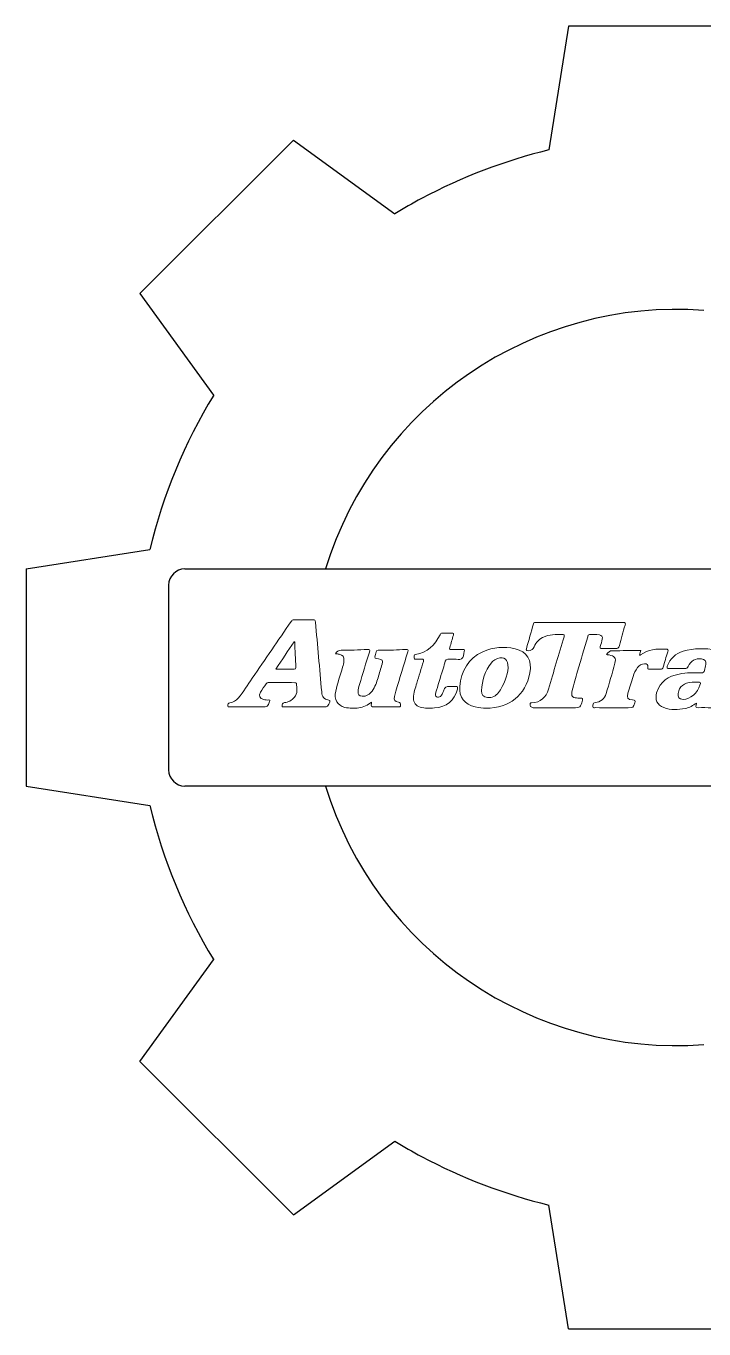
# Model space of a CAD drawing. Header units: inches. Extents: x 0 to 6, y 2.5 to 8.5.
# Drawn here: x 0 to 3.12, y 2.5 to 8.5 of the extents above; entities that cross this region are included whole.
import ezdxf

# ---------------------------------------------------------------- set-up
doc = ezdxf.new("R2010")
doc.units = ezdxf.units.IN
doc.header["$MEASUREMENT"] = 0
for name, color, linetype in [('Etching', 4, 'Continuous'), ('Layer 1', 7, 'Continuous'), ('Metal Shape', 5, 'Continuous')]:
    doc.layers.add(name, color=color, linetype=linetype)

msp = doc.modelspace()

# ---------------------------------------------------------------- linework, layer by layer
at = {"layer": 'Etching'}
for p, q in [((0.7321, 6), (1.38, 6)), ((0.6571, 5.925), (0.6571, 5.075)), ((1.38, 5), (0.7321, 5))]:
    msp.add_line(p, q, dxfattribs=at)
for centre, start, end in [((0.7321, 5.925), 90, 180), ((0.7321, 5.075), 180, 270)]:
    msp.add_arc(centre, 0.075, start, end, dxfattribs=at)
at = {"layer": 'Layer 1', "lineweight": 0}
for points, knots in [([(1.2851, 5.365), (1.3179, 5.365), (1.3507, 5.365), (1.3836, 5.3651), (1.391, 5.3651), (1.4041, 5.3875), (1.4002, 5.3935), (1.3994, 5.3946), (1.3975, 5.3951), (1.396, 5.3955), (1.3701, 5.4028), (1.3653, 5.4081), (1.363, 5.4341), (1.3532, 5.5412), (1.3435, 5.6483), (1.3342, 5.7555), (1.3334, 5.7637), (1.3309, 5.7659), (1.323, 5.7658), (1.2939, 5.7654), (1.2649, 5.7654), (1.2358, 5.7658), (1.2289, 5.7659), (1.2253, 5.7631), (1.2218, 5.7579), (1.1622, 5.6708), (1.1027, 5.5837), (1.0428, 5.497), (1.0215, 5.4663), (1.0031, 5.4335), (0.9781, 5.4055), (0.9679, 5.3941), (0.9561, 5.3851), (0.9401, 5.3838), (0.9301, 5.3831), (0.9308, 5.3744), (0.9307, 5.3689), (0.9306, 5.3622), (0.9378, 5.3652), (0.9416, 5.3652), (0.9902, 5.365), (1.0388, 5.3651), (1.0874, 5.3651), (1.1134, 5.3651), (1.1133, 5.3651), (1.123, 5.3893), (1.1253, 5.3952), (1.1241, 5.3969), (1.1182, 5.3965), (1.1106, 5.3959), (1.1033, 5.3971), (1.096, 5.399), (1.077, 5.404), (1.0716, 5.4157), (1.0815, 5.4324), (1.0892, 5.4456), (1.0982, 5.4581), (1.1064, 5.4711), (1.109, 5.4751), (1.1122, 5.4763), (1.1168, 5.4763), (1.1575, 5.4762), (1.1982, 5.4763), (1.2389, 5.4762), (1.2416, 5.4762), (1.2457, 5.4772), (1.246, 5.4732), (1.2478, 5.4508), (1.2543, 5.4279), (1.2364, 5.4079), (1.2241, 5.3942), (1.2093, 5.3861), (1.1912, 5.3845), (1.181, 5.3836), (1.1805, 5.3749), (1.1801, 5.3692), (1.1795, 5.3615), (1.1877, 5.3654), (1.1916, 5.3653), (1.2228, 5.3649), (1.2539, 5.3651), (1.2851, 5.365), (1.2851, 5.365), (1.2851, 5.365), (1.2851, 5.365)], [0, 0, 0, 0, 1, 1, 1, 2, 2, 2, 3, 3, 3, 4, 4, 4, 5, 5, 5, 6, 6, 6, 7, 7, 7, 8, 8, 8, 9, 9, 9, 10, 10, 10, 11, 11, 11, 12, 12, 12, 13, 13, 13, 14, 14, 14, 15, 15, 15, 16, 16, 16, 17, 17, 17, 18, 18, 18, 19, 19, 19, 20, 20, 20, 21, 21, 21, 22, 22, 22, 23, 23, 23, 24, 24, 24, 25, 25, 25, 26, 26, 26, 27, 27, 27, 28, 28, 28, 28]), ([(1.2851, 5.365), (1.2539, 5.3651), (1.2228, 5.3649), (1.1916, 5.3653), (1.1877, 5.3654), (1.1795, 5.3615), (1.1801, 5.3692), (1.1805, 5.3749), (1.181, 5.3836), (1.1912, 5.3845), (1.2093, 5.3861), (1.2241, 5.3942), (1.2364, 5.4079), (1.2543, 5.4279), (1.2478, 5.4508), (1.246, 5.4732), (1.2457, 5.4772), (1.2416, 5.4762), (1.2389, 5.4762), (1.1982, 5.4763), (1.1575, 5.4762), (1.1168, 5.4763), (1.1122, 5.4763), (1.109, 5.4751), (1.1064, 5.4711), (1.0982, 5.4581), (1.0892, 5.4456), (1.0815, 5.4324), (1.0716, 5.4157), (1.077, 5.404), (1.096, 5.399), (1.1033, 5.3971), (1.1106, 5.3959), (1.1182, 5.3965), (1.1241, 5.3969), (1.1253, 5.3952), (1.123, 5.3893), (1.1133, 5.3651), (1.1134, 5.3651), (1.0874, 5.3651), (1.0388, 5.3651), (0.9902, 5.365), (0.9416, 5.3652), (0.9378, 5.3652), (0.9306, 5.3622), (0.9307, 5.3689), (0.9308, 5.3744), (0.9301, 5.3831), (0.9401, 5.3838), (0.9561, 5.3851), (0.9679, 5.3941), (0.9781, 5.4055), (1.0031, 5.4335), (1.0215, 5.4663), (1.0428, 5.497), (1.1027, 5.5837), (1.1622, 5.6708), (1.2218, 5.7579), (1.2253, 5.7631), (1.2289, 5.7659), (1.2358, 5.7658), (1.2649, 5.7654), (1.2939, 5.7654), (1.323, 5.7658), (1.3309, 5.7659), (1.3334, 5.7637), (1.3342, 5.7555), (1.3435, 5.6483), (1.3532, 5.5412), (1.363, 5.4341), (1.3653, 5.4081), (1.3701, 5.4028), (1.396, 5.3955), (1.3975, 5.3951), (1.3994, 5.3946), (1.4002, 5.3935), (1.4041, 5.3875), (1.391, 5.3651), (1.3836, 5.3651), (1.3507, 5.365), (1.3179, 5.365), (1.2851, 5.365), (1.2851, 5.365), (1.2851, 5.365), (1.2851, 5.365)], [0, 0, 0, 0, 1, 1, 1, 2, 2, 2, 3, 3, 3, 4, 4, 4, 5, 5, 5, 6, 6, 6, 7, 7, 7, 8, 8, 8, 9, 9, 9, 10, 10, 10, 11, 11, 11, 12, 12, 12, 13, 13, 13, 14, 14, 14, 15, 15, 15, 16, 16, 16, 17, 17, 17, 18, 18, 18, 19, 19, 19, 20, 20, 20, 21, 21, 21, 22, 22, 22, 23, 23, 23, 24, 24, 24, 25, 25, 25, 26, 26, 26, 27, 27, 27, 28, 28, 28, 28]), ([(1.9747, 5.5845), (1.9842, 5.5845), (1.9988, 5.5802), (2.0075, 5.5856), (2.0171, 5.5915), (2.016, 5.6079), (2.0198, 5.6197), (2.0199, 5.6201), (2.02, 5.6205), (2.0201, 5.6209), (2.0232, 5.6273), (2.0203, 5.6286), (2.0143, 5.6285), (1.9964, 5.6283), (1.9785, 5.6288), (1.9607, 5.6283), (1.9525, 5.6281), (1.9505, 5.6303), (1.953, 5.6382), (1.9591, 5.6572), (1.9641, 5.6764), (1.9703, 5.6953), (1.9726, 5.7027), (1.9702, 5.704), (1.9637, 5.7039), (1.9487, 5.7037), (1.9337, 5.7037), (1.9188, 5.7039), (1.9135, 5.704), (1.9109, 5.7018), (1.9085, 5.6971), (1.8843, 5.6496), (1.85, 5.6146), (1.7948, 5.6059), (1.7854, 5.6044), (1.7893, 5.5973), (1.7888, 5.5922), (1.7883, 5.5871), (1.7898, 5.5835), (1.7963, 5.5838), (1.8055, 5.5842), (1.8147, 5.5835), (1.8238, 5.584), (1.833, 5.5846), (1.834, 5.5814), (1.8314, 5.5731), (1.8211, 5.5403), (1.8112, 5.5073), (1.8016, 5.4742), (1.795, 5.4516), (1.7857, 5.4295), (1.7861, 5.4053), (1.7864, 5.3834), (1.796, 5.3706), (1.8169, 5.3639), (1.8383, 5.357), (1.8605, 5.3581), (1.8824, 5.3597), (1.9394, 5.3637), (1.974, 5.393), (1.9883, 5.447), (1.9906, 5.4561), (1.9891, 5.4593), (1.9796, 5.4586), (1.9717, 5.458), (1.9638, 5.4585), (1.9559, 5.4585), (1.9326, 5.4585), (1.9326, 5.4585), (1.9246, 5.437), (1.9212, 5.428), (1.9178, 5.419), (1.9099, 5.4129), (1.9047, 5.4089), (1.8986, 5.4071), (1.8925, 5.4107), (1.8869, 5.4141), (1.8874, 5.4199), (1.8882, 5.4253), (1.889, 5.4306), (1.8903, 5.4358), (1.8919, 5.441), (1.903, 5.4771), (1.9142, 5.5132), (1.9254, 5.5492), (1.9289, 5.5603), (1.9297, 5.5744), (1.9372, 5.5813), (1.9455, 5.589), (1.9603, 5.5826), (1.9747, 5.5845), (1.9747, 5.5845), (1.9747, 5.5845), (1.9747, 5.5845)], [0, 0, 0, 0, 1, 1, 1, 2, 2, 2, 3, 3, 3, 4, 4, 4, 5, 5, 5, 6, 6, 6, 7, 7, 7, 8, 8, 8, 9, 9, 9, 10, 10, 10, 11, 11, 11, 12, 12, 12, 13, 13, 13, 14, 14, 14, 15, 15, 15, 16, 16, 16, 17, 17, 17, 18, 18, 18, 19, 19, 19, 20, 20, 20, 21, 21, 21, 22, 22, 22, 23, 23, 23, 24, 24, 24, 25, 25, 25, 26, 26, 26, 27, 27, 27, 28, 28, 28, 29, 29, 29, 30, 30, 30, 31, 31, 31, 31]), ([(1.9747, 5.5845), (1.9603, 5.5826), (1.9455, 5.589), (1.9372, 5.5813), (1.9297, 5.5744), (1.9289, 5.5603), (1.9254, 5.5492), (1.9142, 5.5132), (1.903, 5.4771), (1.8919, 5.441), (1.8903, 5.4358), (1.889, 5.4306), (1.8882, 5.4253), (1.8874, 5.4199), (1.8869, 5.4141), (1.8925, 5.4107), (1.8986, 5.4071), (1.9047, 5.4089), (1.9099, 5.4129), (1.9178, 5.419), (1.9212, 5.428), (1.9246, 5.437), (1.9326, 5.4585), (1.9326, 5.4585), (1.9559, 5.4585), (1.9638, 5.4585), (1.9717, 5.458), (1.9796, 5.4586), (1.9891, 5.4593), (1.9906, 5.4561), (1.9883, 5.447), (1.974, 5.393), (1.9394, 5.3637), (1.8824, 5.3597), (1.8605, 5.3581), (1.8383, 5.357), (1.8169, 5.3639), (1.796, 5.3706), (1.7864, 5.3834), (1.7861, 5.4053), (1.7857, 5.4295), (1.795, 5.4516), (1.8016, 5.4742), (1.8112, 5.5073), (1.8211, 5.5403), (1.8314, 5.5731), (1.834, 5.5814), (1.833, 5.5846), (1.8238, 5.584), (1.8147, 5.5835), (1.8055, 5.5842), (1.7963, 5.5838), (1.7898, 5.5835), (1.7883, 5.5871), (1.7888, 5.5922), (1.7893, 5.5973), (1.7854, 5.6044), (1.7948, 5.6059), (1.85, 5.6146), (1.8843, 5.6496), (1.9085, 5.6971), (1.9109, 5.7018), (1.9135, 5.704), (1.9188, 5.7039), (1.9337, 5.7037), (1.9487, 5.7037), (1.9637, 5.7039), (1.9702, 5.704), (1.9726, 5.7027), (1.9703, 5.6953), (1.9641, 5.6764), (1.9591, 5.6572), (1.953, 5.6382), (1.9505, 5.6303), (1.9525, 5.6281), (1.9607, 5.6283), (1.9785, 5.6288), (1.9964, 5.6283), (2.0143, 5.6285), (2.0203, 5.6286), (2.0232, 5.6273), (2.0201, 5.6209), (2.02, 5.6205), (2.0199, 5.6201), (2.0198, 5.6197), (2.016, 5.6079), (2.0171, 5.5915), (2.0075, 5.5856), (1.9988, 5.5802), (1.9842, 5.5845), (1.9747, 5.5845), (1.9747, 5.5845), (1.9747, 5.5845), (1.9747, 5.5845)], [0, 0, 0, 0, 1, 1, 1, 2, 2, 2, 3, 3, 3, 4, 4, 4, 5, 5, 5, 6, 6, 6, 7, 7, 7, 8, 8, 8, 9, 9, 9, 10, 10, 10, 11, 11, 11, 12, 12, 12, 13, 13, 13, 14, 14, 14, 15, 15, 15, 16, 16, 16, 17, 17, 17, 18, 18, 18, 19, 19, 19, 20, 20, 20, 21, 21, 21, 22, 22, 22, 23, 23, 23, 24, 24, 24, 25, 25, 25, 26, 26, 26, 27, 27, 27, 28, 28, 28, 29, 29, 29, 30, 30, 30, 31, 31, 31, 31]), ([(2.4411, 5.361), (2.4677, 5.361), (2.4943, 5.361), (2.5209, 5.361), (2.5563, 5.361), (2.556, 5.361), (2.5648, 5.3949), (2.567, 5.4036), (2.5641, 5.4047), (2.5566, 5.4046), (2.5484, 5.4045), (2.54, 5.4053), (2.5318, 5.4063), (2.5208, 5.4077), (2.5144, 5.4136), (2.5154, 5.4255), (2.5159, 5.4304), (2.5161, 5.4355), (2.5174, 5.4402), (2.5257, 5.4697), (2.5342, 5.4993), (2.5427, 5.5287), (2.5581, 5.5817), (2.5735, 5.6347), (2.5891, 5.6876), (2.5904, 5.692), (2.5906, 5.698), (2.5979, 5.6977), (2.6128, 5.6971), (2.6278, 5.6991), (2.6427, 5.6963), (2.6537, 5.6942), (2.6587, 5.6879), (2.6561, 5.6768), (2.6535, 5.6655), (2.6508, 5.6542), (2.6471, 5.6432), (2.6445, 5.6351), (2.6464, 5.6331), (2.6546, 5.6333), (2.6749, 5.6337), (2.6954, 5.6341), (2.7157, 5.6331), (2.7271, 5.6326), (2.7324, 5.6357), (2.7353, 5.6474), (2.7431, 5.6788), (2.7521, 5.7099), (2.7613, 5.7409), (2.7641, 5.7504), (2.7633, 5.7535), (2.7523, 5.7534), (2.6762, 5.7529), (2.6002, 5.7532), (2.5241, 5.7532), (2.4668, 5.7532), (2.4095, 5.7532), (2.3521, 5.7531), (2.3472, 5.7531), (2.3411, 5.7555), (2.3389, 5.7476), (2.3282, 5.7092), (2.3173, 5.6709), (2.3066, 5.6326), (2.3059, 5.6301), (2.3044, 5.6271), (2.3082, 5.625), (2.3163, 5.6206), (2.3338, 5.6258), (2.3378, 5.6342), (2.3476, 5.6547), (2.3596, 5.6728), (2.3808, 5.6841), (2.4111, 5.7002), (2.4435, 5.6977), (2.4758, 5.6976), (2.4838, 5.6976), (2.4811, 5.6921), (2.4799, 5.6878), (2.456, 5.6075), (2.4323, 5.5272), (2.4082, 5.4469), (2.3967, 5.4083), (2.3724, 5.385), (2.3304, 5.3836), (2.3275, 5.3835), (2.3246, 5.3838), (2.3234, 5.38), (2.3208, 5.3711), (2.3281, 5.361), (2.3377, 5.361), (2.3721, 5.3609), (2.4066, 5.361), (2.4411, 5.361), (2.4411, 5.361), (2.4411, 5.361), (2.4411, 5.361)], [0, 0, 0, 0, 1, 1, 1, 2, 2, 2, 3, 3, 3, 4, 4, 4, 5, 5, 5, 6, 6, 6, 7, 7, 7, 8, 8, 8, 9, 9, 9, 10, 10, 10, 11, 11, 11, 12, 12, 12, 13, 13, 13, 14, 14, 14, 15, 15, 15, 16, 16, 16, 17, 17, 17, 18, 18, 18, 19, 19, 19, 20, 20, 20, 21, 21, 21, 22, 22, 22, 23, 23, 23, 24, 24, 24, 25, 25, 25, 26, 26, 26, 27, 27, 27, 28, 28, 28, 29, 29, 29, 30, 30, 30, 31, 31, 31, 32, 32, 32, 32]), ([(2.4411, 5.361), (2.4066, 5.361), (2.3721, 5.3609), (2.3377, 5.361), (2.3281, 5.361), (2.3208, 5.3711), (2.3234, 5.38), (2.3246, 5.3838), (2.3275, 5.3835), (2.3304, 5.3836), (2.3724, 5.385), (2.3967, 5.4083), (2.4082, 5.4469), (2.4323, 5.5272), (2.456, 5.6075), (2.4799, 5.6878), (2.4811, 5.6921), (2.4838, 5.6976), (2.4758, 5.6976), (2.4435, 5.6977), (2.4111, 5.7002), (2.3808, 5.6841), (2.3596, 5.6728), (2.3476, 5.6547), (2.3378, 5.6342), (2.3338, 5.6258), (2.3163, 5.6206), (2.3082, 5.625), (2.3044, 5.6271), (2.3059, 5.6301), (2.3066, 5.6326), (2.3173, 5.6709), (2.3282, 5.7092), (2.3389, 5.7476), (2.3411, 5.7555), (2.3472, 5.7531), (2.3521, 5.7531), (2.4095, 5.7532), (2.4668, 5.7532), (2.5241, 5.7532), (2.6002, 5.7532), (2.6762, 5.7529), (2.7523, 5.7534), (2.7633, 5.7535), (2.7641, 5.7504), (2.7613, 5.7409), (2.7521, 5.7099), (2.7431, 5.6788), (2.7353, 5.6474), (2.7324, 5.6357), (2.7271, 5.6326), (2.7157, 5.6331), (2.6954, 5.6341), (2.6749, 5.6337), (2.6546, 5.6333), (2.6464, 5.6331), (2.6445, 5.6351), (2.6471, 5.6432), (2.6508, 5.6542), (2.6535, 5.6655), (2.6561, 5.6768), (2.6587, 5.6879), (2.6537, 5.6942), (2.6427, 5.6963), (2.6278, 5.6991), (2.6128, 5.6971), (2.5979, 5.6977), (2.5906, 5.698), (2.5904, 5.692), (2.5891, 5.6876), (2.5735, 5.6347), (2.5581, 5.5817), (2.5427, 5.5287), (2.5342, 5.4993), (2.5257, 5.4697), (2.5174, 5.4402), (2.5161, 5.4355), (2.5159, 5.4304), (2.5154, 5.4255), (2.5144, 5.4136), (2.5208, 5.4077), (2.5318, 5.4063), (2.54, 5.4053), (2.5484, 5.4045), (2.5566, 5.4046), (2.5641, 5.4047), (2.567, 5.4036), (2.5648, 5.3949), (2.556, 5.361), (2.5563, 5.361), (2.5209, 5.361), (2.4943, 5.361), (2.4677, 5.361), (2.4411, 5.361), (2.4411, 5.361), (2.4411, 5.361), (2.4411, 5.361)], [0, 0, 0, 0, 1, 1, 1, 2, 2, 2, 3, 3, 3, 4, 4, 4, 5, 5, 5, 6, 6, 6, 7, 7, 7, 8, 8, 8, 9, 9, 9, 10, 10, 10, 11, 11, 11, 12, 12, 12, 13, 13, 13, 14, 14, 14, 15, 15, 15, 16, 16, 16, 17, 17, 17, 18, 18, 18, 19, 19, 19, 20, 20, 20, 21, 21, 21, 22, 22, 22, 23, 23, 23, 24, 24, 24, 25, 25, 25, 26, 26, 26, 27, 27, 27, 28, 28, 28, 29, 29, 29, 30, 30, 30, 31, 31, 31, 32, 32, 32, 32]), ([(1.2384, 5.6639), (1.2374, 5.6642), (1.2364, 5.6645), (1.2355, 5.6648), (1.2078, 5.6233), (1.1802, 5.5818), (1.1515, 5.5386), (1.1816, 5.5386), (1.209, 5.5388), (1.2364, 5.5386), (1.2421, 5.5385), (1.2447, 5.54), (1.2443, 5.5462), (1.2422, 5.5854), (1.2403, 5.6247), (1.2384, 5.6639), (1.2384, 5.6639), (1.2384, 5.6639), (1.2384, 5.6639)], [0, 0, 0, 0, 1, 1, 1, 2, 2, 2, 3, 3, 3, 4, 4, 4, 5, 5, 5, 6, 6, 6, 6]), ([(1.2384, 5.6639), (1.2403, 5.6247), (1.2422, 5.5854), (1.2443, 5.5462), (1.2447, 5.54), (1.2421, 5.5385), (1.2364, 5.5386), (1.209, 5.5388), (1.1816, 5.5386), (1.1515, 5.5386), (1.1802, 5.5818), (1.2078, 5.6233), (1.2355, 5.6648), (1.2364, 5.6645), (1.2374, 5.6642), (1.2384, 5.6639), (1.2384, 5.6639), (1.2384, 5.6639), (1.2384, 5.6639)], [0, 0, 0, 0, 1, 1, 1, 2, 2, 2, 3, 3, 3, 4, 4, 4, 5, 5, 5, 6, 6, 6, 6]), ([(2.1195, 5.3589), (2.2293, 5.3584), (2.3019, 5.4176), (2.3225, 5.5211), (2.3339, 5.5781), (2.3091, 5.6202), (2.2544, 5.6325), (2.2037, 5.644), (2.1532, 5.6404), (2.1056, 5.6188), (2.0375, 5.5879), (2.0067, 5.5301), (1.9997, 5.4589), (1.9948, 5.4086), (2.0212, 5.3759), (2.0705, 5.3644), (2.088, 5.3603), (2.1057, 5.3583), (2.1195, 5.3589), (2.1195, 5.3589), (2.1195, 5.3589), (2.1195, 5.3589)], [0, 0, 0, 0, 1, 1, 1, 2, 2, 2, 3, 3, 3, 4, 4, 4, 5, 5, 5, 6, 6, 6, 7, 7, 7, 7]), ([(2.1195, 5.3589), (2.1057, 5.3583), (2.088, 5.3603), (2.0705, 5.3644), (2.0212, 5.3759), (1.9948, 5.4086), (1.9997, 5.4589), (2.0067, 5.5301), (2.0375, 5.5879), (2.1056, 5.6188), (2.1532, 5.6404), (2.2037, 5.644), (2.2544, 5.6325), (2.3091, 5.6202), (2.3339, 5.5781), (2.3225, 5.5211), (2.3019, 5.4176), (2.2293, 5.3584), (2.1195, 5.3589), (2.1195, 5.3589), (2.1195, 5.3589), (2.1195, 5.3589)], [0, 0, 0, 0, 1, 1, 1, 2, 2, 2, 3, 3, 3, 4, 4, 4, 5, 5, 5, 6, 6, 6, 7, 7, 7, 7]), ([(1.5928, 5.3869), (1.5928, 5.3829), (1.5933, 5.3811), (1.5928, 5.3798), (1.5876, 5.3674), (1.5922, 5.3645), (1.6047, 5.3648), (1.6412, 5.3655), (1.6778, 5.365), (1.7144, 5.3651), (1.7198, 5.3651), (1.7266, 5.363), (1.7267, 5.3727), (1.7269, 5.3805), (1.7264, 5.3856), (1.7162, 5.3867), (1.7001, 5.3883), (1.6949, 5.3967), (1.6981, 5.4126), (1.6998, 5.4207), (1.7021, 5.4287), (1.7046, 5.4366), (1.7228, 5.497), (1.741, 5.5574), (1.7598, 5.6175), (1.7631, 5.6281), (1.7608, 5.6299), (1.7502, 5.6293), (1.7125, 5.6273), (1.6748, 5.6251), (1.6369, 5.6254), (1.6115, 5.6256), (1.6179, 5.627), (1.6112, 5.6061), (1.6053, 5.5876), (1.606, 5.5874), (1.6249, 5.5856), (1.6424, 5.5838), (1.6462, 5.5788), (1.6415, 5.562), (1.6355, 5.5409), (1.6289, 5.5199), (1.6227, 5.4988), (1.6163, 5.4773), (1.6095, 5.4559), (1.5954, 5.4378), (1.5837, 5.4227), (1.5694, 5.4121), (1.5489, 5.414), (1.5359, 5.4153), (1.5304, 5.4213), (1.5304, 5.4343), (1.5304, 5.4457), (1.5337, 5.4565), (1.537, 5.4672), (1.5521, 5.5172), (1.5672, 5.5673), (1.583, 5.6171), (1.5865, 5.6282), (1.5832, 5.6294), (1.5734, 5.629), (1.5331, 5.627), (1.4928, 5.6241), (1.4526, 5.6258), (1.4395, 5.6264), (1.4333, 5.6195), (1.4264, 5.6097), (1.4327, 5.6088), (1.438, 5.6083), (1.4431, 5.6072), (1.4618, 5.6032), (1.4677, 5.5956), (1.4656, 5.5765), (1.4645, 5.5667), (1.4619, 5.557), (1.4593, 5.5474), (1.4491, 5.5107), (1.4354, 5.4749), (1.4274, 5.4375), (1.419, 5.3984), (1.4349, 5.3711), (1.4699, 5.3626), (1.4912, 5.3574), (1.5128, 5.3579), (1.5343, 5.3603), (1.5559, 5.3627), (1.5746, 5.3723), (1.5928, 5.3869), (1.5928, 5.3869), (1.5928, 5.3869), (1.5928, 5.3869)], [0, 0, 0, 0, 1, 1, 1, 2, 2, 2, 3, 3, 3, 4, 4, 4, 5, 5, 5, 6, 6, 6, 7, 7, 7, 8, 8, 8, 9, 9, 9, 10, 10, 10, 11, 11, 11, 12, 12, 12, 13, 13, 13, 14, 14, 14, 15, 15, 15, 16, 16, 16, 17, 17, 17, 18, 18, 18, 19, 19, 19, 20, 20, 20, 21, 21, 21, 22, 22, 22, 23, 23, 23, 24, 24, 24, 25, 25, 25, 26, 26, 26, 27, 27, 27, 28, 28, 28, 29, 29, 29, 30, 30, 30, 30]), ([(1.5928, 5.3869), (1.5746, 5.3723), (1.5559, 5.3627), (1.5343, 5.3603), (1.5128, 5.3579), (1.4912, 5.3574), (1.4699, 5.3626), (1.4349, 5.3711), (1.419, 5.3984), (1.4274, 5.4375), (1.4354, 5.4749), (1.4491, 5.5107), (1.4593, 5.5474), (1.4619, 5.557), (1.4645, 5.5667), (1.4656, 5.5765), (1.4677, 5.5956), (1.4618, 5.6032), (1.4431, 5.6072), (1.438, 5.6083), (1.4327, 5.6088), (1.4264, 5.6097), (1.4333, 5.6195), (1.4395, 5.6264), (1.4526, 5.6258), (1.4928, 5.6241), (1.5331, 5.627), (1.5734, 5.629), (1.5832, 5.6294), (1.5865, 5.6282), (1.583, 5.6171), (1.5672, 5.5673), (1.5521, 5.5172), (1.537, 5.4672), (1.5337, 5.4565), (1.5304, 5.4457), (1.5304, 5.4343), (1.5304, 5.4213), (1.5359, 5.4153), (1.5489, 5.414), (1.5694, 5.4121), (1.5837, 5.4227), (1.5954, 5.4378), (1.6095, 5.4559), (1.6163, 5.4773), (1.6227, 5.4988), (1.6289, 5.5199), (1.6355, 5.5409), (1.6415, 5.562), (1.6462, 5.5788), (1.6424, 5.5838), (1.6249, 5.5856), (1.606, 5.5874), (1.6053, 5.5876), (1.6112, 5.6061), (1.6179, 5.627), (1.6115, 5.6256), (1.6369, 5.6254), (1.6748, 5.6251), (1.7125, 5.6273), (1.7502, 5.6293), (1.7608, 5.6299), (1.7631, 5.6281), (1.7598, 5.6175), (1.741, 5.5574), (1.7228, 5.497), (1.7046, 5.4366), (1.7021, 5.4287), (1.6998, 5.4207), (1.6981, 5.4126), (1.6949, 5.3967), (1.7001, 5.3883), (1.7162, 5.3867), (1.7264, 5.3856), (1.7269, 5.3805), (1.7267, 5.3727), (1.7266, 5.363), (1.7198, 5.3651), (1.7144, 5.3651), (1.6778, 5.365), (1.6412, 5.3655), (1.6047, 5.3648), (1.5922, 5.3645), (1.5876, 5.3674), (1.5928, 5.3798), (1.5933, 5.3811), (1.5928, 5.3829), (1.5928, 5.3869), (1.5928, 5.3869), (1.5928, 5.3869), (1.5928, 5.3869)], [0, 0, 0, 0, 1, 1, 1, 2, 2, 2, 3, 3, 3, 4, 4, 4, 5, 5, 5, 6, 6, 6, 7, 7, 7, 8, 8, 8, 9, 9, 9, 10, 10, 10, 11, 11, 11, 12, 12, 12, 13, 13, 13, 14, 14, 14, 15, 15, 15, 16, 16, 16, 17, 17, 17, 18, 18, 18, 19, 19, 19, 20, 20, 20, 21, 21, 21, 22, 22, 22, 23, 23, 23, 24, 24, 24, 25, 25, 25, 26, 26, 26, 27, 27, 27, 28, 28, 28, 29, 29, 29, 30, 30, 30, 30]), ([(2.2224, 5.5449), (2.2226, 5.5846), (2.2045, 5.5978), (2.1738, 5.5876), (2.1691, 5.586), (2.1644, 5.5838), (2.1604, 5.581), (2.155, 5.5772), (2.1492, 5.5734), (2.1453, 5.5682), (2.116, 5.5302), (2.102, 5.4863), (2.0996, 5.4389), (2.0987, 5.4205), (2.1091, 5.4109), (2.1274, 5.4085), (2.1485, 5.4058), (2.1653, 5.4139), (2.1774, 5.4302), (2.2044, 5.4663), (2.2182, 5.5076), (2.2224, 5.5449), (2.2224, 5.5449), (2.2224, 5.5449), (2.2224, 5.5449)], [0, 0, 0, 0, 1, 1, 1, 2, 2, 2, 3, 3, 3, 4, 4, 4, 5, 5, 5, 6, 6, 6, 7, 7, 7, 8, 8, 8, 8]), ([(2.2224, 5.5449), (2.2182, 5.5076), (2.2044, 5.4663), (2.1774, 5.4302), (2.1653, 5.4139), (2.1485, 5.4058), (2.1274, 5.4085), (2.1091, 5.4109), (2.0987, 5.4205), (2.0996, 5.4389), (2.102, 5.4863), (2.116, 5.5302), (2.1453, 5.5682), (2.1492, 5.5734), (2.155, 5.5772), (2.1604, 5.581), (2.1644, 5.5838), (2.1691, 5.586), (2.1738, 5.5876), (2.2045, 5.5978), (2.2226, 5.5846), (2.2224, 5.5449), (2.2224, 5.5449), (2.2224, 5.5449), (2.2224, 5.5449)], [0, 0, 0, 0, 1, 1, 1, 2, 2, 2, 3, 3, 3, 4, 4, 4, 5, 5, 5, 6, 6, 6, 7, 7, 7, 8, 8, 8, 8]), ([(2.6757, 5.6066), (2.6798, 5.6029), (2.6843, 5.6044), (2.6882, 5.6038), (2.7117, 5.6), (2.7209, 5.5885), (2.7146, 5.5656), (2.7019, 5.5188), (2.6881, 5.4722), (2.6738, 5.4258), (2.6663, 5.4014), (2.6492, 5.3866), (2.6231, 5.3844), (2.6102, 5.3833), (2.6142, 5.3735), (2.6134, 5.3669), (2.6122, 5.3571), (2.6207, 5.3612), (2.6248, 5.3612), (2.6751, 5.3608), (2.7254, 5.361), (2.7757, 5.361), (2.7988, 5.361), (2.7983, 5.3611), (2.8057, 5.383), (2.8093, 5.3936), (2.807, 5.3963), (2.796, 5.397), (2.7726, 5.3984), (2.768, 5.4052), (2.7744, 5.4273), (2.7819, 5.4532), (2.7898, 5.479), (2.798, 5.5047), (2.8026, 5.5193), (2.809, 5.5333), (2.8187, 5.5455), (2.8271, 5.556), (2.8372, 5.5635), (2.8512, 5.5635), (2.8624, 5.5636), (2.8676, 5.5584), (2.866, 5.5473), (2.8648, 5.5396), (2.8671, 5.5378), (2.8742, 5.538), (2.8908, 5.5383), (2.9074, 5.5385), (2.9241, 5.5379), (2.9317, 5.5376), (2.935, 5.5403), (2.937, 5.5475), (2.9436, 5.5711), (2.9502, 5.5947), (2.958, 5.6179), (2.9615, 5.6282), (2.9578, 5.6301), (2.949, 5.6306), (2.9075, 5.6331), (2.8675, 5.6293), (2.8326, 5.6037), (2.8318, 5.6031), (2.8304, 5.6034), (2.8284, 5.6031), (2.8306, 5.6111), (2.8327, 5.6185), (2.8342, 5.6239), (2.8122, 5.6239), (2.7907, 5.624), (2.7692, 5.6239), (2.7476, 5.6238), (2.7259, 5.6223), (2.7044, 5.6234), (2.6899, 5.6242), (2.683, 5.6163), (2.6757, 5.6066), (2.6757, 5.6066), (2.6757, 5.6066), (2.6757, 5.6066)], [0, 0, 0, 0, 1, 1, 1, 2, 2, 2, 3, 3, 3, 4, 4, 4, 5, 5, 5, 6, 6, 6, 7, 7, 7, 8, 8, 8, 9, 9, 9, 10, 10, 10, 11, 11, 11, 12, 12, 12, 13, 13, 13, 14, 14, 14, 15, 15, 15, 16, 16, 16, 17, 17, 17, 18, 18, 18, 19, 19, 19, 20, 20, 20, 21, 21, 21, 22, 22, 22, 23, 23, 23, 24, 24, 24, 25, 25, 25, 26, 26, 26, 26]), ([(2.6757, 5.6066), (2.683, 5.6163), (2.6899, 5.6242), (2.7044, 5.6234), (2.7259, 5.6223), (2.7476, 5.6238), (2.7692, 5.6239), (2.7907, 5.624), (2.8122, 5.6239), (2.8342, 5.6239), (2.8327, 5.6185), (2.8306, 5.6111), (2.8284, 5.6031), (2.8304, 5.6034), (2.8318, 5.6031), (2.8326, 5.6037), (2.8675, 5.6293), (2.9075, 5.6331), (2.949, 5.6306), (2.9578, 5.6301), (2.9615, 5.6282), (2.958, 5.6179), (2.9502, 5.5947), (2.9436, 5.5711), (2.937, 5.5475), (2.935, 5.5403), (2.9317, 5.5376), (2.9241, 5.5379), (2.9074, 5.5385), (2.8908, 5.5383), (2.8742, 5.538), (2.8671, 5.5378), (2.8648, 5.5396), (2.866, 5.5473), (2.8676, 5.5584), (2.8624, 5.5636), (2.8512, 5.5635), (2.8372, 5.5635), (2.8271, 5.556), (2.8187, 5.5455), (2.809, 5.5333), (2.8026, 5.5193), (2.798, 5.5047), (2.7898, 5.479), (2.7819, 5.4532), (2.7744, 5.4273), (2.768, 5.4052), (2.7726, 5.3984), (2.796, 5.397), (2.807, 5.3963), (2.8093, 5.3936), (2.8057, 5.383), (2.7983, 5.3611), (2.7988, 5.361), (2.7757, 5.361), (2.7254, 5.361), (2.6751, 5.3608), (2.6248, 5.3612), (2.6207, 5.3612), (2.6122, 5.3571), (2.6134, 5.3669), (2.6142, 5.3735), (2.6102, 5.3833), (2.6231, 5.3844), (2.6492, 5.3866), (2.6663, 5.4014), (2.6738, 5.4258), (2.6881, 5.4722), (2.7019, 5.5188), (2.7146, 5.5656), (2.7209, 5.5885), (2.7117, 5.6), (2.6882, 5.6038), (2.6843, 5.6044), (2.6798, 5.6029), (2.6757, 5.6066), (2.6757, 5.6066), (2.6757, 5.6066), (2.6757, 5.6066)], [0, 0, 0, 0, 1, 1, 1, 2, 2, 2, 3, 3, 3, 4, 4, 4, 5, 5, 5, 6, 6, 6, 7, 7, 7, 8, 8, 8, 9, 9, 9, 10, 10, 10, 11, 11, 11, 12, 12, 12, 13, 13, 13, 14, 14, 14, 15, 15, 15, 16, 16, 16, 17, 17, 17, 18, 18, 18, 19, 19, 19, 20, 20, 20, 21, 21, 21, 22, 22, 22, 23, 23, 23, 24, 24, 24, 25, 25, 25, 26, 26, 26, 26]), ([(3.0905, 5.3823), (3.09, 5.3795), (3.0899, 5.3765), (3.0888, 5.3739), (3.0842, 5.3629), (3.0886, 5.3604), (3.0992, 5.3608), (3.1191, 5.3614), (3.1391, 5.361), (3.159, 5.361), (3.1753, 5.361), (3.1915, 5.3611), (3.2077, 5.3609), (3.2194, 5.3607), (3.2191, 5.3709), (3.2207, 5.3774), (3.2225, 5.3847), (3.2144, 5.3816), (3.2109, 5.3823), (3.1874, 5.3871), (3.1818, 5.3958), (3.1882, 5.4193), (3.1896, 5.4245), (3.1913, 5.4296), (3.1929, 5.4348), (3.2045, 5.4742), (3.2176, 5.5132), (3.2275, 5.5531), (3.2375, 5.5939), (3.222, 5.6174), (3.1811, 5.6258), (3.1303, 5.6364), (3.0794, 5.635), (3.0295, 5.6207), (2.9937, 5.6105), (2.969, 5.5873), (2.9561, 5.5519), (2.9527, 5.5425), (2.9549, 5.5407), (2.9642, 5.5409), (2.9882, 5.5414), (3.0124, 5.5414), (3.0365, 5.5409), (3.0446, 5.5407), (3.0487, 5.543), (3.0523, 5.5507), (3.0644, 5.5772), (3.0862, 5.5892), (3.1132, 5.5859), (3.1284, 5.584), (3.1356, 5.5755), (3.1335, 5.5604), (3.1322, 5.551), (3.129, 5.5419), (3.1272, 5.5325), (3.1256, 5.5241), (3.1214, 5.5215), (3.1127, 5.5216), (3.0787, 5.522), (3.0446, 5.5227), (3.0109, 5.5159), (2.9608, 5.5058), (2.9217, 5.4825), (2.9069, 5.4298), (2.898, 5.3978), (2.9088, 5.3735), (2.9394, 5.3612), (2.9718, 5.3482), (3.0054, 5.3511), (3.0387, 5.3574), (3.0579, 5.361), (3.0737, 5.3716), (3.0905, 5.3823), (3.0905, 5.3823), (3.0905, 5.3823), (3.0905, 5.3823)], [0, 0, 0, 0, 1, 1, 1, 2, 2, 2, 3, 3, 3, 4, 4, 4, 5, 5, 5, 6, 6, 6, 7, 7, 7, 8, 8, 8, 9, 9, 9, 10, 10, 10, 11, 11, 11, 12, 12, 12, 13, 13, 13, 14, 14, 14, 15, 15, 15, 16, 16, 16, 17, 17, 17, 18, 18, 18, 19, 19, 19, 20, 20, 20, 21, 21, 21, 22, 22, 22, 23, 23, 23, 24, 24, 24, 25, 25, 25, 25]), ([(3.0905, 5.3823), (3.0737, 5.3716), (3.0579, 5.361), (3.0387, 5.3574), (3.0054, 5.3511), (2.9718, 5.3482), (2.9394, 5.3612), (2.9088, 5.3735), (2.898, 5.3978), (2.9069, 5.4298), (2.9217, 5.4825), (2.9608, 5.5058), (3.0109, 5.5159), (3.0446, 5.5227), (3.0787, 5.522), (3.1127, 5.5216), (3.1214, 5.5215), (3.1256, 5.5241), (3.1272, 5.5325), (3.129, 5.5419), (3.1322, 5.551), (3.1335, 5.5604), (3.1356, 5.5755), (3.1284, 5.584), (3.1132, 5.5859), (3.0862, 5.5892), (3.0644, 5.5772), (3.0523, 5.5507), (3.0487, 5.543), (3.0446, 5.5407), (3.0365, 5.5409), (3.0124, 5.5414), (2.9882, 5.5414), (2.9642, 5.5409), (2.9549, 5.5407), (2.9527, 5.5425), (2.9561, 5.5519), (2.969, 5.5873), (2.9937, 5.6105), (3.0295, 5.6207), (3.0794, 5.635), (3.1303, 5.6364), (3.1811, 5.6258), (3.222, 5.6174), (3.2375, 5.5939), (3.2275, 5.5531), (3.2176, 5.5132), (3.2045, 5.4742), (3.1929, 5.4348), (3.1913, 5.4296), (3.1896, 5.4245), (3.1882, 5.4193), (3.1818, 5.3958), (3.1874, 5.3871), (3.2109, 5.3823), (3.2144, 5.3816), (3.2225, 5.3847), (3.2207, 5.3774), (3.2191, 5.3709), (3.2194, 5.3607), (3.2077, 5.3609), (3.1915, 5.3611), (3.1753, 5.361), (3.159, 5.361), (3.1391, 5.361), (3.1191, 5.3614), (3.0992, 5.3608), (3.0886, 5.3604), (3.0842, 5.3629), (3.0888, 5.3739), (3.0899, 5.3765), (3.09, 5.3795), (3.0905, 5.3823), (3.0905, 5.3823), (3.0905, 5.3823), (3.0905, 5.3823)], [0, 0, 0, 0, 1, 1, 1, 2, 2, 2, 3, 3, 3, 4, 4, 4, 5, 5, 5, 6, 6, 6, 7, 7, 7, 8, 8, 8, 9, 9, 9, 10, 10, 10, 11, 11, 11, 12, 12, 12, 13, 13, 13, 14, 14, 14, 15, 15, 15, 16, 16, 16, 17, 17, 17, 18, 18, 18, 19, 19, 19, 20, 20, 20, 21, 21, 21, 22, 22, 22, 23, 23, 23, 24, 24, 24, 25, 25, 25, 25]), ([(3.029, 5.3994), (3.0613, 5.399), (3.0965, 5.4288), (3.1065, 5.4651), (3.1103, 5.4788), (3.1103, 5.4789), (3.0955, 5.4788), (3.0872, 5.4787), (3.0789, 5.4787), (3.0706, 5.4782), (3.0328, 5.4762), (3.0107, 5.4585), (3.0059, 5.4267), (3.0032, 5.409), (3.0112, 5.3996), (3.029, 5.3994), (3.029, 5.3994), (3.029, 5.3994), (3.029, 5.3994)], [0, 0, 0, 0, 1, 1, 1, 2, 2, 2, 3, 3, 3, 4, 4, 4, 5, 5, 5, 6, 6, 6, 6]), ([(3.029, 5.3994), (3.0112, 5.3996), (3.0032, 5.409), (3.0059, 5.4267), (3.0107, 5.4585), (3.0328, 5.4762), (3.0706, 5.4782), (3.0789, 5.4787), (3.0872, 5.4787), (3.0955, 5.4788), (3.1103, 5.4789), (3.1103, 5.4788), (3.1065, 5.4651), (3.0965, 5.4288), (3.0613, 5.399), (3.029, 5.3994), (3.029, 5.3994), (3.029, 5.3994), (3.029, 5.3994)], [0, 0, 0, 0, 1, 1, 1, 2, 2, 2, 3, 3, 3, 4, 4, 4, 5, 5, 5, 6, 6, 6, 6])]:
    msp.add_open_spline(points, degree=3, knots=knots, dxfattribs=at)
at = {"layer": 'Metal Shape'}
for p, q in [((2.5, 8.5), (2.4099, 7.9294)), ((3.5, 8.5), (2.5, 8.5)), ((1.2322, 7.9749), (0.5251, 7.2678)), ((1.2322, 7.9749), (1.6994, 7.6351)), ((0.5251, 7.2678), (0.8649, 6.8006)), ((0, 6), (0.5706, 6.0901)), ((0, 6), (0, 5)), ((1.38, 6), (4.62, 6)), ((0, 5), (0.5706, 4.9099)), ((4.62, 5), (1.38, 5)), ((0.5251, 3.7322), (0.8649, 4.1994)), ((0.5251, 3.7322), (1.2322, 3.0251)), ((1.2322, 3.0251), (1.6994, 3.3649)), ((2.5, 2.5), (2.4099, 3.0706)), ((2.5, 2.5), (3.5, 2.5))]:
    msp.add_line(p, q, dxfattribs=at)
for radius, start, end in [(2.5, 103.65217, 118.06998), (2.5, 118.06998, 121.34783), (1.6954, 85.77176, 162.84734), (2.5, 148.65217, 166.34783), (1.6954, 197.15266, 274.22824), (2.5, 193.65217, 211.34783), (2.5, 238.65217, 241.93002), (2.5, 241.93002, 256.34783)]:
    msp.add_arc((3, 5.5), radius, start, end, dxfattribs=at)

doc.saveas('drawing.dxf')
